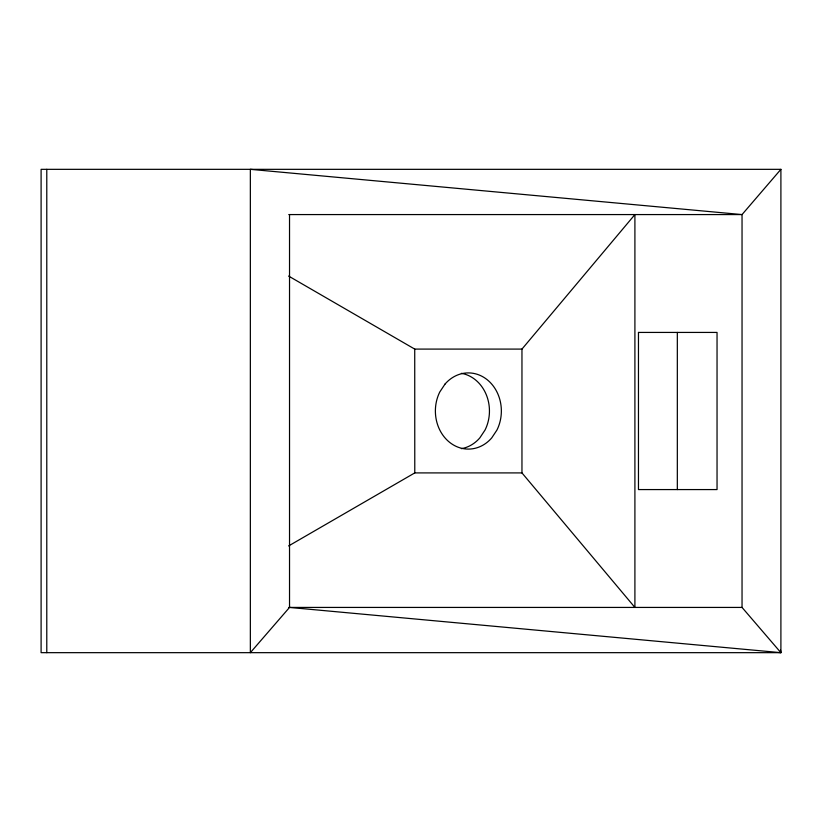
<?xml version="1.0" encoding="UTF-8"?>
<svg xmlns="http://www.w3.org/2000/svg" width="822" height="822" viewBox="0 0 822 822"><rect width="100%" height="100%" fill="white"/><g stroke="black" fill="none" stroke-linecap="round" stroke-linejoin="round"><path stroke-width="1.23" d="M677.328 489.573L677.328 332.427M521.96 349.093L634.903 214.573L634.903 607.427L521.96 472.907L521.96 349.093L414.73 349.093L288.604 276.069M780.9 169.332L742.04 214.573L742.04 607.427L780.9 652.668L41.1 652.668L41.1 169.332L780.9 169.332L780.9 652.668L289.529 607.427L250.35 652.668L250.35 169.332L742.04 214.573L288.789 214.573M288.625 545.931L414.781 472.907L521.96 472.907M288.789 607.427L742.04 607.427M780.51 650.14L780.9 652.668M414.73 349.093L414.781 472.907M289.529 214.573L289.529 607.427M46.782 169.332L46.782 652.668M461.378 373.332A38.1 32.993 -90 0 1 485.031 430.05L479.791 437.941A38.1 32.993 -90 0 1 461.378 448.668M638.468 332.427L638.468 489.573L717.041 489.573L717.041 332.427L638.468 332.427M445.041 384.059L439.801 391.95A38.1 32.993 -90 0 0 448.288 441.219A38.1 32.993 -90 0 0 491.7 437.941L496.94 430.05A38.1 32.993 -90 0 0 488.453 380.781A38.1 32.993 -90 0 0 445.041 384.059"/></g></svg>
